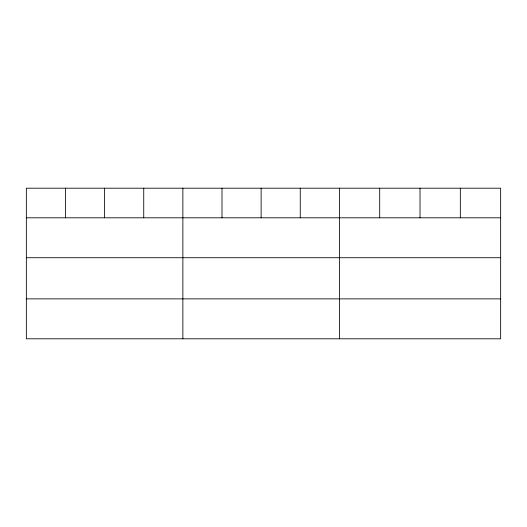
<?xml version="1.0" encoding="UTF-8"?>
<svg xmlns="http://www.w3.org/2000/svg" width="527" height="527" viewBox="0 0 527 527"><rect width="100%" height="100%" fill="white"/><g stroke="black" fill="none" stroke-linecap="round" stroke-linejoin="round"><path stroke-width="0.79" d="M500.65 257.729L500.65 188.198L26.35 188.198L26.35 338.802L500.65 338.802L500.65 257.729L26.35 257.729M26.35 217.803L500.65 217.803M26.35 298.875L500.65 298.875M460.334 188.198L460.334 217.803M420.019 188.198L420.019 217.803M379.703 188.198L379.703 217.803M339.388 188.198L339.388 338.802M300.258 188.198L300.258 217.803M261.128 188.198L261.128 217.803M221.999 188.198L221.999 217.803M182.869 188.198L182.869 338.802M143.739 188.198L143.739 217.803M104.609 188.198L104.609 217.803M65.48 188.198L65.48 217.803"/></g></svg>
